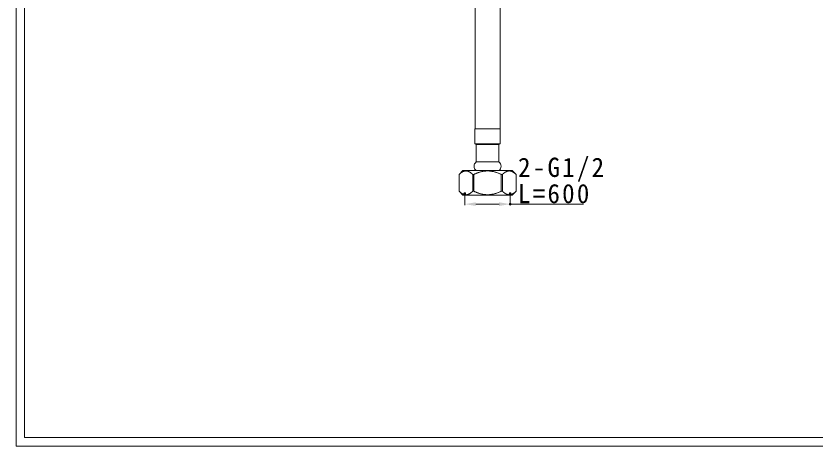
# Model space of a CAD drawing. Units: millimetres, scale not verified. Extents: x -365 to 365, y -252 to 253.
# Drawn here: x -364.9 to 0, y -252.5 to -56.2 of the extents above; entities that cross this region are included whole.
import ezdxf

# ---------------------------------------------------------------- set-up
doc = ezdxf.new("R2010")
doc.units = ezdxf.units.MM
doc.header["$LTSCALE"] = 2
doc.header["$PDMODE"] = 32
doc.header["$PDSIZE"] = 0.8
doc.layers.add('0-0_0', color=7, linetype='Continuous', lineweight=18)
doc.layers.add('0-B_02___PRT_ALL_AXES', color=7, linetype='Continuous', lineweight=18)
doc.styles.add('ＭＳ ゴシック', font='')
doc.styles.get('ＭＳ ゴシック').set_extended_font_data('MS Gothic')

msp = doc.modelspace()

# ---------------------------------------------------------------- linework, layer by layer
at = {"layer": '0-0_0'}
for p, q in [((-364.865, -252.5), (-364.865, 252.547)), ((-361.007, -248.641), (-361.007, 248.688)), ((-161.012, -126.811), (-162.762, -128.561)), ((-161.012, -126.811), (-138.512, -126.811)), ((-138.512, -126.811), (-136.762, -128.561)), ((-162.758, -136.211), (-162.758, -128.561)), ((-156.51, -136.211), (-156.51, -128.561)), ((-156.51, -128.561), (-156.01, -128.561)), ((-156.01, -136.211), (-156.01, -128.561)), ((-143.513, -136.211), (-143.513, -128.561)), ((-143.513, -128.561), (-143.013, -128.561)), ((-143.013, -136.211), (-143.013, -128.561)), ((-136.765, -136.211), (-136.765, -128.561)), ((-162.762, -136.211), (-161.012, -137.961)), ((-161.012, -137.961), (-138.512, -137.961)), ((-156.51, -136.211), (-156.01, -136.211)), ((-143.513, -136.211), (-143.013, -136.211)), ((-136.762, -136.211), (-138.512, -137.961)), ((-361.007, -208.864), (-361.007, -248.641)), ((-361.007, -248.641), (361.079, -248.641)), ((-334.679, -248.641), (-361.007, -248.641)), ((-364.865, -252.5), (364.937, -252.5))]:
    msp.add_line(p, q, dxfattribs=at)
at = {"layer": '0-0_0', "color": 4}
for p, q in [((-160.174, -137.782), (-160.174, -142.6)), ((-139.487, -137.782), (-139.487, -142.6)), ((-155.174, -142.1), (-144.487, -142.1)), ((-139.487, -142.1), (-105.98, -142.1))]:
    msp.add_line(p, q, dxfattribs=at)
at = {"layer": '0-0_0'}
for points in [[(-162.758, -128.561), (-162.705, -128.51), (-162.652, -128.46), (-162.598, -128.41), (-162.544, -128.36), (-162.49, -128.311), (-162.435, -128.262), (-162.38, -128.214), (-162.324, -128.166), (-162.268, -128.119), (-162.212, -128.072), (-162.155, -128.025), (-162.098, -127.98), (-162.04, -127.934), (-161.982, -127.89), (-161.923, -127.845), (-161.864, -127.802), (-161.805, -127.759), (-161.745, -127.717), (-161.684, -127.675), (-161.623, -127.634), (-161.561, -127.594), (-161.499, -127.555), (-161.436, -127.517), (-161.373, -127.479), (-161.309, -127.443), (-161.245, -127.407), (-161.18, -127.372), (-161.115, -127.339), (-161.049, -127.307), (-160.983, -127.275), (-160.916, -127.245), (-160.849, -127.216), (-160.755, -127.179), (-160.66, -127.144), (-160.565, -127.112), (-160.468, -127.082), (-160.37, -127.056), (-160.271, -127.032), (-160.172, -127.012)], [(-160.172, -127.012), (-160.072, -126.994), (-159.972, -126.981), (-159.872, -126.97), (-159.771, -126.964), (-159.67, -126.961), (-159.569, -126.962), (-159.468, -126.966), (-159.367, -126.974), (-159.266, -126.985), (-159.166, -127), (-159.067, -127.018), (-158.968, -127.039), (-158.869, -127.064), (-158.772, -127.091), (-158.675, -127.121), (-158.58, -127.154), (-158.485, -127.189), (-158.392, -127.228), (-158.3, -127.268), (-158.208, -127.311), (-158.118, -127.356), (-158.029, -127.403), (-157.941, -127.452), (-157.854, -127.503), (-157.767, -127.556), (-157.682, -127.61), (-157.598, -127.666), (-157.515, -127.723), (-157.433, -127.781), (-157.351, -127.841), (-157.271, -127.902), (-157.191, -127.963), (-157.112, -128.026), (-157.035, -128.09), (-156.957, -128.155), (-156.881, -128.22), (-156.806, -128.287), (-156.731, -128.354), (-156.657, -128.422)], [(-156.01, -128.561), (-155.765, -128.445), (-155.519, -128.332), (-155.272, -128.222), (-155.023, -128.116), (-154.772, -128.013), (-154.52, -127.913), (-154.267, -127.818), (-154.012, -127.726), (-153.755, -127.639), (-153.497, -127.556), (-153.238, -127.478), (-152.977, -127.405), (-152.714, -127.337), (-152.45, -127.274), (-152.185, -127.216), (-151.919, -127.164), (-151.651, -127.118), (-151.383, -127.077), (-151.114, -127.042), (-150.844, -127.013), (-150.574, -126.99), (-150.303, -126.974), (-150.033, -126.964), (-149.762, -126.961), (-149.491, -126.964), (-149.22, -126.974), (-148.949, -126.99), (-148.679, -127.013), (-148.409, -127.042), (-148.14, -127.077), (-147.872, -127.118), (-147.605, -127.164), (-147.338, -127.216), (-147.073, -127.274), (-146.809, -127.337), (-146.546, -127.405), (-146.285, -127.478), (-146.026, -127.556), (-145.768, -127.639)], [(-145.768, -127.639), (-145.511, -127.726), (-145.256, -127.818), (-145.003, -127.913), (-144.751, -128.013), (-144.5, -128.116), (-144.251, -128.222), (-144.004, -128.332), (-143.758, -128.445), (-143.513, -128.561)], [(-143.013, -128.561), (-142.948, -128.499), (-142.882, -128.437), (-142.816, -128.376), (-142.75, -128.316), (-142.683, -128.256), (-142.615, -128.197), (-142.547, -128.139), (-142.478, -128.081), (-142.408, -128.024), (-142.338, -127.968), (-142.267, -127.913), (-142.196, -127.859), (-142.123, -127.805), (-142.05, -127.753), (-141.977, -127.701), (-141.902, -127.651), (-141.827, -127.601), (-141.751, -127.553), (-141.674, -127.507), (-141.597, -127.461), (-141.518, -127.417), (-141.439, -127.375), (-141.359, -127.334), (-141.278, -127.294), (-141.196, -127.257), (-141.114, -127.221), (-141.03, -127.187), (-140.946, -127.155), (-140.861, -127.125), (-140.776, -127.098), (-140.689, -127.072), (-140.602, -127.05), (-140.514, -127.029), (-140.426, -127.011), (-140.337, -126.996), (-140.248, -126.983), (-140.159, -126.973), (-140.069, -126.966), (-139.979, -126.962)], [(-139.979, -126.962), (-139.889, -126.961), (-139.799, -126.962), (-139.709, -126.966), (-139.619, -126.973), (-139.53, -126.983), (-139.44, -126.996), (-139.352, -127.011), (-139.263, -127.029), (-139.176, -127.05), (-139.088, -127.072), (-139.002, -127.098), (-138.916, -127.125), (-138.831, -127.155), (-138.747, -127.187), (-138.664, -127.221), (-138.581, -127.257), (-138.5, -127.294), (-138.419, -127.334), (-138.339, -127.375), (-138.259, -127.417), (-138.181, -127.461), (-138.103, -127.507), (-138.027, -127.553), (-137.951, -127.601), (-137.876, -127.651), (-137.801, -127.701), (-137.727, -127.753), (-137.654, -127.805), (-137.582, -127.859), (-137.511, -127.913), (-137.44, -127.968), (-137.37, -128.024), (-137.3, -128.081), (-137.231, -128.139), (-137.163, -128.197), (-137.095, -128.256), (-137.028, -128.316), (-136.961, -128.376), (-136.895, -128.437)], [(-156.657, -128.422), (-156.583, -128.491), (-156.51, -128.561)], [(-136.895, -128.437), (-136.83, -128.499), (-136.765, -128.561)], [(-162.758, -136.211), (-162.694, -136.272), (-162.63, -136.332), (-162.565, -136.393), (-162.499, -136.452), (-162.433, -136.511), (-162.366, -136.569), (-162.299, -136.627), (-162.231, -136.684), (-162.162, -136.74), (-162.093, -136.796), (-162.023, -136.851), (-161.953, -136.904), (-161.881, -136.957), (-161.809, -137.009), (-161.737, -137.06), (-161.663, -137.11), (-161.589, -137.159), (-161.513, -137.207), (-161.437, -137.253), (-161.361, -137.299), (-161.283, -137.343), (-161.205, -137.385), (-161.125, -137.427), (-161.045, -137.466), (-160.965, -137.504), (-160.883, -137.54), (-160.801, -137.574), (-160.719, -137.606), (-160.635, -137.636), (-160.551, -137.664), (-160.466, -137.69), (-160.381, -137.713)], [(-160.036, -137.782), (-159.953, -137.793), (-159.871, -137.8), (-159.787, -137.806), (-159.704, -137.809), (-159.62, -137.81), (-159.537, -137.808), (-159.453, -137.804), (-159.37, -137.798), (-159.287, -137.789), (-159.204, -137.778), (-159.121, -137.764), (-159.039, -137.749), (-158.958, -137.731), (-158.877, -137.71), (-158.797, -137.688), (-158.717, -137.664), (-158.638, -137.638), (-158.559, -137.609), (-158.481, -137.58), (-158.404, -137.548), (-158.328, -137.515), (-158.252, -137.48), (-158.177, -137.444), (-158.102, -137.406), (-158.029, -137.367), (-157.956, -137.327), (-157.884, -137.285), (-157.812, -137.243), (-157.742, -137.199), (-157.671, -137.154), (-157.602, -137.108), (-157.533, -137.061), (-157.465, -137.013), (-157.397, -136.964), (-157.331, -136.915), (-157.264, -136.864), (-157.198, -136.813), (-157.133, -136.761), (-157.069, -136.709)], [(-157.069, -136.709), (-157.005, -136.656), (-156.941, -136.602), (-156.878, -136.548), (-156.816, -136.493), (-156.754, -136.437), (-156.692, -136.381), (-156.631, -136.325), (-156.57, -136.268), (-156.51, -136.211)], [(-156.01, -136.211), (-155.765, -136.326), (-155.519, -136.439), (-155.272, -136.549), (-155.023, -136.655), (-154.772, -136.759), (-154.52, -136.858), (-154.267, -136.953), (-154.012, -137.045), (-153.755, -137.132), (-153.497, -137.215), (-153.238, -137.293), (-152.977, -137.366), (-152.714, -137.434), (-152.45, -137.497), (-152.185, -137.555), (-151.919, -137.607), (-151.651, -137.653), (-151.383, -137.694), (-151.114, -137.729), (-150.844, -137.758), (-150.574, -137.781), (-150.303, -137.797), (-150.033, -137.807), (-149.762, -137.81), (-149.491, -137.807), (-149.22, -137.797), (-148.949, -137.781), (-148.679, -137.758), (-148.409, -137.729), (-148.14, -137.694), (-147.872, -137.653), (-147.605, -137.607), (-147.338, -137.555), (-147.073, -137.497), (-146.809, -137.434), (-146.546, -137.366), (-146.285, -137.293), (-146.026, -137.215), (-145.768, -137.132)], [(-145.768, -137.132), (-145.511, -137.045), (-145.256, -136.953), (-145.003, -136.858), (-144.751, -136.759), (-144.5, -136.655), (-144.251, -136.549), (-144.004, -136.439), (-143.758, -136.326), (-143.513, -136.211)], [(-143.013, -136.211), (-142.953, -136.268), (-142.892, -136.325), (-142.831, -136.381), (-142.77, -136.437), (-142.708, -136.493), (-142.645, -136.548), (-142.582, -136.602), (-142.519, -136.656), (-142.454, -136.709), (-142.39, -136.761), (-142.325, -136.813), (-142.259, -136.864), (-142.193, -136.915), (-142.126, -136.964), (-142.058, -137.013), (-141.99, -137.061), (-141.921, -137.108), (-141.852, -137.154), (-141.782, -137.199), (-141.711, -137.243), (-141.639, -137.285), (-141.567, -137.327), (-141.494, -137.367), (-141.421, -137.406), (-141.346, -137.444), (-141.271, -137.48), (-141.196, -137.515), (-141.119, -137.548), (-141.042, -137.58), (-140.964, -137.609), (-140.885, -137.638), (-140.806, -137.664), (-140.726, -137.688), (-140.646, -137.71), (-140.565, -137.731), (-140.484, -137.749), (-140.402, -137.764), (-140.319, -137.778), (-140.237, -137.789)], [(-140.237, -137.789), (-140.153, -137.798), (-140.07, -137.804), (-139.986, -137.808), (-139.903, -137.81), (-139.819, -137.809), (-139.736, -137.806), (-139.653, -137.8), (-139.57, -137.793), (-139.487, -137.782)], [(-139.242, -137.737), (-139.223, -137.733), (-139.205, -137.729), (-139.187, -137.724), (-139.169, -137.72), (-139.151, -137.715), (-139.133, -137.711), (-139.115, -137.706), (-139.097, -137.701), (-139.079, -137.696), (-139.061, -137.691), (-139.043, -137.686), (-139.025, -137.68), (-139.008, -137.675), (-138.99, -137.67), (-138.972, -137.664), (-138.954, -137.658), (-138.936, -137.652), (-138.919, -137.647), (-138.901, -137.641), (-138.883, -137.634), (-138.866, -137.628), (-138.848, -137.622), (-138.831, -137.616), (-138.813, -137.609), (-138.796, -137.603), (-138.778, -137.596), (-138.761, -137.589), (-138.744, -137.583), (-138.726, -137.576), (-138.709, -137.569), (-138.692, -137.562), (-138.675, -137.555), (-138.607, -137.526), (-138.54, -137.496), (-138.474, -137.465), (-138.408, -137.432), (-138.343, -137.399), (-138.278, -137.364), (-138.214, -137.329)], [(-138.214, -137.329), (-138.15, -137.292), (-138.087, -137.254), (-138.024, -137.216), (-137.962, -137.177), (-137.9, -137.137), (-137.839, -137.096), (-137.779, -137.054), (-137.718, -137.012), (-137.659, -136.969), (-137.6, -136.926), (-137.541, -136.881), (-137.483, -136.837), (-137.425, -136.791), (-137.368, -136.746), (-137.311, -136.699), (-137.255, -136.652), (-137.199, -136.605), (-137.143, -136.557), (-137.088, -136.509), (-137.033, -136.46), (-136.979, -136.411), (-136.925, -136.361), (-136.871, -136.311), (-136.818, -136.261), (-136.765, -136.211)]]:
    msp.add_lwpolyline(points, dxfattribs=at)
for centre, radius, start, end in [((-159.605, -134.734), 3.079, 255.40678, 261.9549), ((-139.912, -134.767), 3.045, 278.02199, 282.72108)]:
    msp.add_arc(centre, radius, start, end, dxfattribs=at)
for p in [(-160.174, -137.282), (-139.487, -137.282), (-139.487, -142.1)]:
    msp.add_point(p, dxfattribs=at)
at = {"layer": '0-0_0', "color": 4}
for points in [[(-155.174, -141.267), (-155.174, -142.933), (-160.174, -142.1)], [(-144.487, -141.267), (-144.487, -142.933), (-139.487, -142.1)]]:
    msp.add_solid(points, dxfattribs=at)
at = {"layer": '0-B_02___PRT_ALL_AXES'}
for p, q in [((-155.437, -107.796), (-155.437, -19.506)), ((-144.087, -107.796), (-144.087, -19.506)), ((-155.512, -114.596), (-155.512, -107.796)), ((-144.012, -107.796), (-155.512, -107.796)), ((-144.012, -114.596), (-144.012, -107.796)), ((-154.912, -114.917), (-155.512, -114.596)), ((-155.512, -114.596), (-144.012, -114.596)), ((-154.912, -122.817), (-154.912, -114.917)), ((-154.912, -114.917), (-144.612, -114.917)), ((-144.612, -114.917), (-144.012, -114.596)), ((-144.612, -122.817), (-144.612, -114.917)), ((-154.912, -122.817), (-144.612, -122.817))]:
    msp.add_line(p, q, dxfattribs=at)
for centre, radius, start, end in [((-152.707, -110.076), 5.32, 238.17978, 245.51382), ((-146.817, -110.076), 5.32, 294.48618, 301.82022), ((-153.48, -124.814), 2.457, 125.64868, 234.35132), ((-146.044, -124.814), 2.457, 305.64868, 54.35132)]:
    msp.add_arc(centre, radius, start, end, dxfattribs=at)

# ---------------------------------------------------------------- texts
at = {"layer": '0-0_0', "color": 3, "char_height": 8.798, "attachment_point": 7, "style": 'ＭＳ ゴシック'}
for s, insert in [('\\T1.18;\\W0.95;2-G1/2', (-135.865, -131.836)), ('\\T1.18;\\W0.95;L=600', (-135.876, -141.81))]:
    msp.add_mtext(s, dxfattribs=dict(at, insert=insert))

doc.saveas('drawing.dxf')
